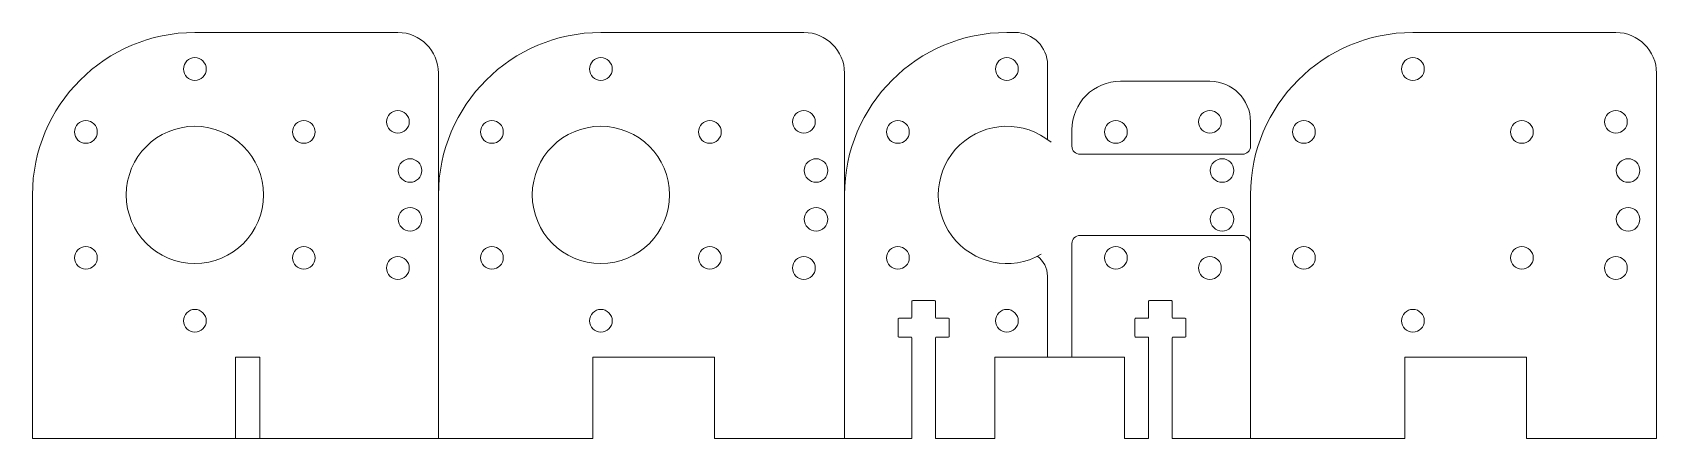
# Model space of a CAD drawing. Header units: millimetres. Extents: x 0 to 200, y 0 to 50.
import ezdxf

# ---------------------------------------------------------------- set-up
doc = ezdxf.new("R2010")
doc.units = ezdxf.units.MM
for name, color, linetype, lineweight in [('1 Spacer Plate', 7, 'CONTINUOUS', 0), ('2 Motor Plate', 7, 'CONTINUOUS', 0), ('3 Filament Guide', 7, 'CONTINUOUS', 0), ('4 Retainer Plate', 7, 'CONTINUOUS', 0)]:
    doc.layers.add(name, color=color, linetype=linetype, lineweight=lineweight)

msp = doc.modelspace()

# ---------------------------------------------------------------- linework, layer by layer
at = {"layer": '1 Spacer Plate'}
for p, q in [((20, 50), (45, 50)), ((50, 45), (50, 0)), ((0, 30), (0, 0)), ((25, 0), (25, 10)), ((25, 10), (28, 10)), ((28, 10), (28, 0)), ((0, 0), (50, 0))]:
    msp.add_line(p, q, dxfattribs=at)
for centre, radius in [((20, 45.5), 1.4), ((45, 39), 1.4), ((6.58, 37.75), 1.4), ((20, 30), 8.45), ((33.42, 37.75), 1.4), ((46.5, 33), 1.45), ((46.5, 27), 1.45), ((6.58, 22.25), 1.4), ((33.42, 22.25), 1.4), ((45, 21), 1.4), ((20, 14.5), 1.4)]:
    msp.add_circle(centre, radius, dxfattribs=at)
for centre, radius, start, end in [((20, 30), 20, 90, 180), ((45, 45), 5, 0, 90)]:
    msp.add_arc(centre, radius, start, end, dxfattribs=at)
at = {"layer": '2 Motor Plate'}
for p, q in [((70, 50), (95, 50)), ((100, 45), (100, 0)), ((50, 30), (50, 0)), ((50, 0), (69, 0)), ((84, 0), (100, 0))]:
    msp.add_line(p, q, dxfattribs=at)
at = {"layer": '2 Motor Plate', "color": 0}
for p, q in [((69, 10), (84, 10)), ((69, 10), (69, 0)), ((84, 10), (84, 0))]:
    msp.add_line(p, q, dxfattribs=at)
at = {"layer": '2 Motor Plate'}
for centre, radius in [((70, 45.5), 1.4), ((95, 39), 1.4), ((56.58, 37.75), 1.4), ((70, 30), 8.45), ((83.42, 37.75), 1.4), ((96.5, 33), 1.45), ((96.5, 27), 1.45), ((56.58, 22.25), 1.4), ((83.42, 22.25), 1.4), ((95, 21), 1.4), ((70, 14.5), 1.4)]:
    msp.add_circle(centre, radius, dxfattribs=at)
for centre, radius, start, end in [((70, 30), 20, 90, 180), ((95, 45), 5, 0, 90)]:
    msp.add_arc(centre, radius, start, end, dxfattribs=at)
at = {"layer": '3 Filament Guide'}
for p, q in [((120, 50), (121, 50)), ((125, 46), (125, 36.81)), ((134, 44), (145, 44)), ((150, 39), (150, 36)), ((128, 38), (128, 36)), ((100, 0), (100, 30)), ((128, 24), (128, 10)), ((150, 24), (150, 0)), ((125, 20), (125, 10)), ((108.3, 0), (100, 0)), ((111.2, 0), (118.5, 0)), ((134.5, 0), (137.45, 0)), ((140.35, 0), (150, 0))]:
    msp.add_line(p, q, dxfattribs=at)
at = {"layer": '3 Filament Guide', "color": 0}
for p, q in [((129, 35), (149, 35)), ((129, 25), (149, 25)), ((108.3, 16.9), (108.3, 14.9)), ((108.4, 17), (111.1, 17)), ((111.2, 16.9), (111.2, 14.9)), ((137.45, 16.9), (137.45, 14.9)), ((137.55, 17), (140.25, 17)), ((140.35, 16.9), (140.35, 14.9)), ((106.6, 14.7), (106.6, 12.6)), ((108.2, 14.8), (106.7, 14.8)), ((111.3, 14.8), (112.8, 14.8)), ((112.9, 14.7), (112.9, 12.6)), ((135.75, 14.7), (135.75, 12.6)), ((137.35, 14.8), (135.85, 14.8)), ((140.45, 14.8), (141.95, 14.8)), ((142.05, 14.7), (142.05, 12.6)), ((106.7, 12.5), (108.2, 12.5)), ((108.3, 12.4), (108.3, 0)), ((111.2, 12.4), (111.2, 0)), ((111.3, 12.5), (112.8, 12.5)), ((135.85, 12.5), (137.35, 12.5)), ((137.45, 12.4), (137.45, 0)), ((140.35, 12.4), (140.35, 0)), ((140.45, 12.5), (141.95, 12.5)), ((118.5, 10), (134.5, 10)), ((118.5, 10), (118.5, 0)), ((134.5, 10), (134.5, 0))]:
    msp.add_line(p, q, dxfattribs=at)
at = {"layer": '3 Filament Guide'}
for centre, radius in [((120, 45.5), 1.4), ((145, 39), 1.4), ((106.58, 37.75), 1.4), ((133.42, 37.75), 1.4), ((146.5, 33), 1.45), ((146.5, 27), 1.45), ((106.58, 22.25), 1.4), ((133.42, 22.25), 1.4), ((145, 21), 1.4), ((120, 14.5), 1.4)]:
    msp.add_circle(centre, radius, dxfattribs=at)
for centre, radius, start, end in [((120, 30), 20, 90, 180), ((121, 46), 4, 0, 90), ((134, 38), 6, 90, 180), ((145, 39), 5, 0, 90), ((120, 30), 8.45, 50, 300), ((149, 36), 1, 270, 0), ((149, 24), 1, 0, 90), ((108.4, 16.9), 0.1, 90, 180), ((111.1, 16.9), 0.1, 0, 90), ((137.55, 16.9), 0.1, 90, 180), ((140.25, 16.9), 0.1, 0, 90), ((106.7, 14.7), 0.1, 90, 180), ((108.2, 14.9), 0.1, 270, 0), ((111.3, 14.9), 0.1, 180, 270), ((112.8, 14.7), 0.1, 0, 90), ((135.85, 14.7), 0.1, 90, 180), ((137.35, 14.9), 0.1, 270, 0), ((140.45, 14.9), 0.1, 180, 270), ((141.95, 14.7), 0.1, 0, 90), ((106.7, 12.6), 0.1, 180, 270), ((108.2, 12.4), 0.1, 0, 90), ((111.3, 12.4), 0.1, 90, 180), ((112.8, 12.6), 0.1, 270, 0), ((135.85, 12.6), 0.1, 180, 270), ((137.35, 12.4), 0.1, 0, 90), ((140.45, 12.4), 0.1, 90, 180), ((141.95, 12.6), 0.1, 270, 0)]:
    msp.add_arc(centre, radius, start, end, dxfattribs=at)
at = {"layer": '3 Filament Guide', "color": 0}
for centre, radius, start, end in [((129, 36), 1, 180, 270), ((129, 24), 1, 90, 180), ((122, 20), 3, 0, 55)]:
    msp.add_arc(centre, radius, start, end, dxfattribs=at)
at = {"layer": '4 Retainer Plate'}
for p, q in [((170, 50), (195, 50)), ((200, 45), (200, 0)), ((150, 0), (150, 30)), ((169, 0), (150, 0))]:
    msp.add_line(p, q, dxfattribs=at)
at = {"layer": '4 Retainer Plate', "color": 0}
for p, q in [((169, 10), (184, 10)), ((169, 10), (169, 0)), ((184, 10), (184, 0)), ((184, 0), (200, 0))]:
    msp.add_line(p, q, dxfattribs=at)
at = {"layer": '4 Retainer Plate'}
for centre, radius in [((170, 45.5), 1.4), ((195, 39), 1.4), ((156.58, 37.75), 1.4), ((183.42, 37.75), 1.4), ((196.5, 33), 1.45), ((196.5, 27), 1.45), ((156.58, 22.25), 1.4), ((183.42, 22.25), 1.4), ((195, 21), 1.4), ((170, 14.5), 1.4)]:
    msp.add_circle(centre, radius, dxfattribs=at)
for centre, radius, start, end in [((170, 30), 20, 90, 180), ((195, 45), 5, 0, 90), ((170, 30), 8.45, 0, 0)]:
    msp.add_arc(centre, radius, start, end, dxfattribs=at)

doc.saveas('drawing.dxf')
